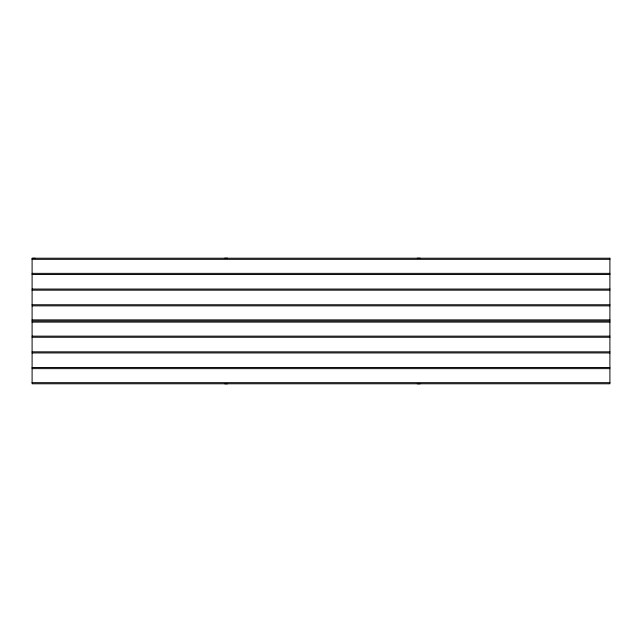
<?xml version="1.0" encoding="UTF-8"?>
<svg xmlns="http://www.w3.org/2000/svg" width="642" height="642" viewBox="0 0 642 642"><rect width="100%" height="100%" fill="white"/><g stroke="black" fill="none" stroke-linecap="round" stroke-linejoin="round"><path stroke-width="0.96" d="M32.1 258.405L34.989 258.22M32.1 259.328L609.9 259.328M32.1 273.364L609.9 273.364M32.1 274.471L609.9 274.471M32.1 289.06L609.9 289.06M32.1 290.16L609.9 290.16M32.1 304.749L609.9 304.749M32.1 305.857L609.9 305.857M32.1 319.893L609.9 319.893M32.1 321L609.9 321M32.1 322.107L609.9 322.107M32.1 336.143L609.9 336.143M32.1 337.251L609.9 337.251M32.1 351.84L609.9 351.84M32.1 352.94L609.9 352.94M32.1 367.529L609.9 367.529M32.1 368.636L609.9 368.636M32.1 382.672L609.9 382.672M420.189 258.22L417.3 258.22M420.189 383.78L417.3 383.78M227.589 258.22L224.7 258.22M227.589 383.78L224.7 383.78M609.9 258.22L32.1 258.22L32.1 383.78L609.9 383.78L609.9 258.22"/></g></svg>
